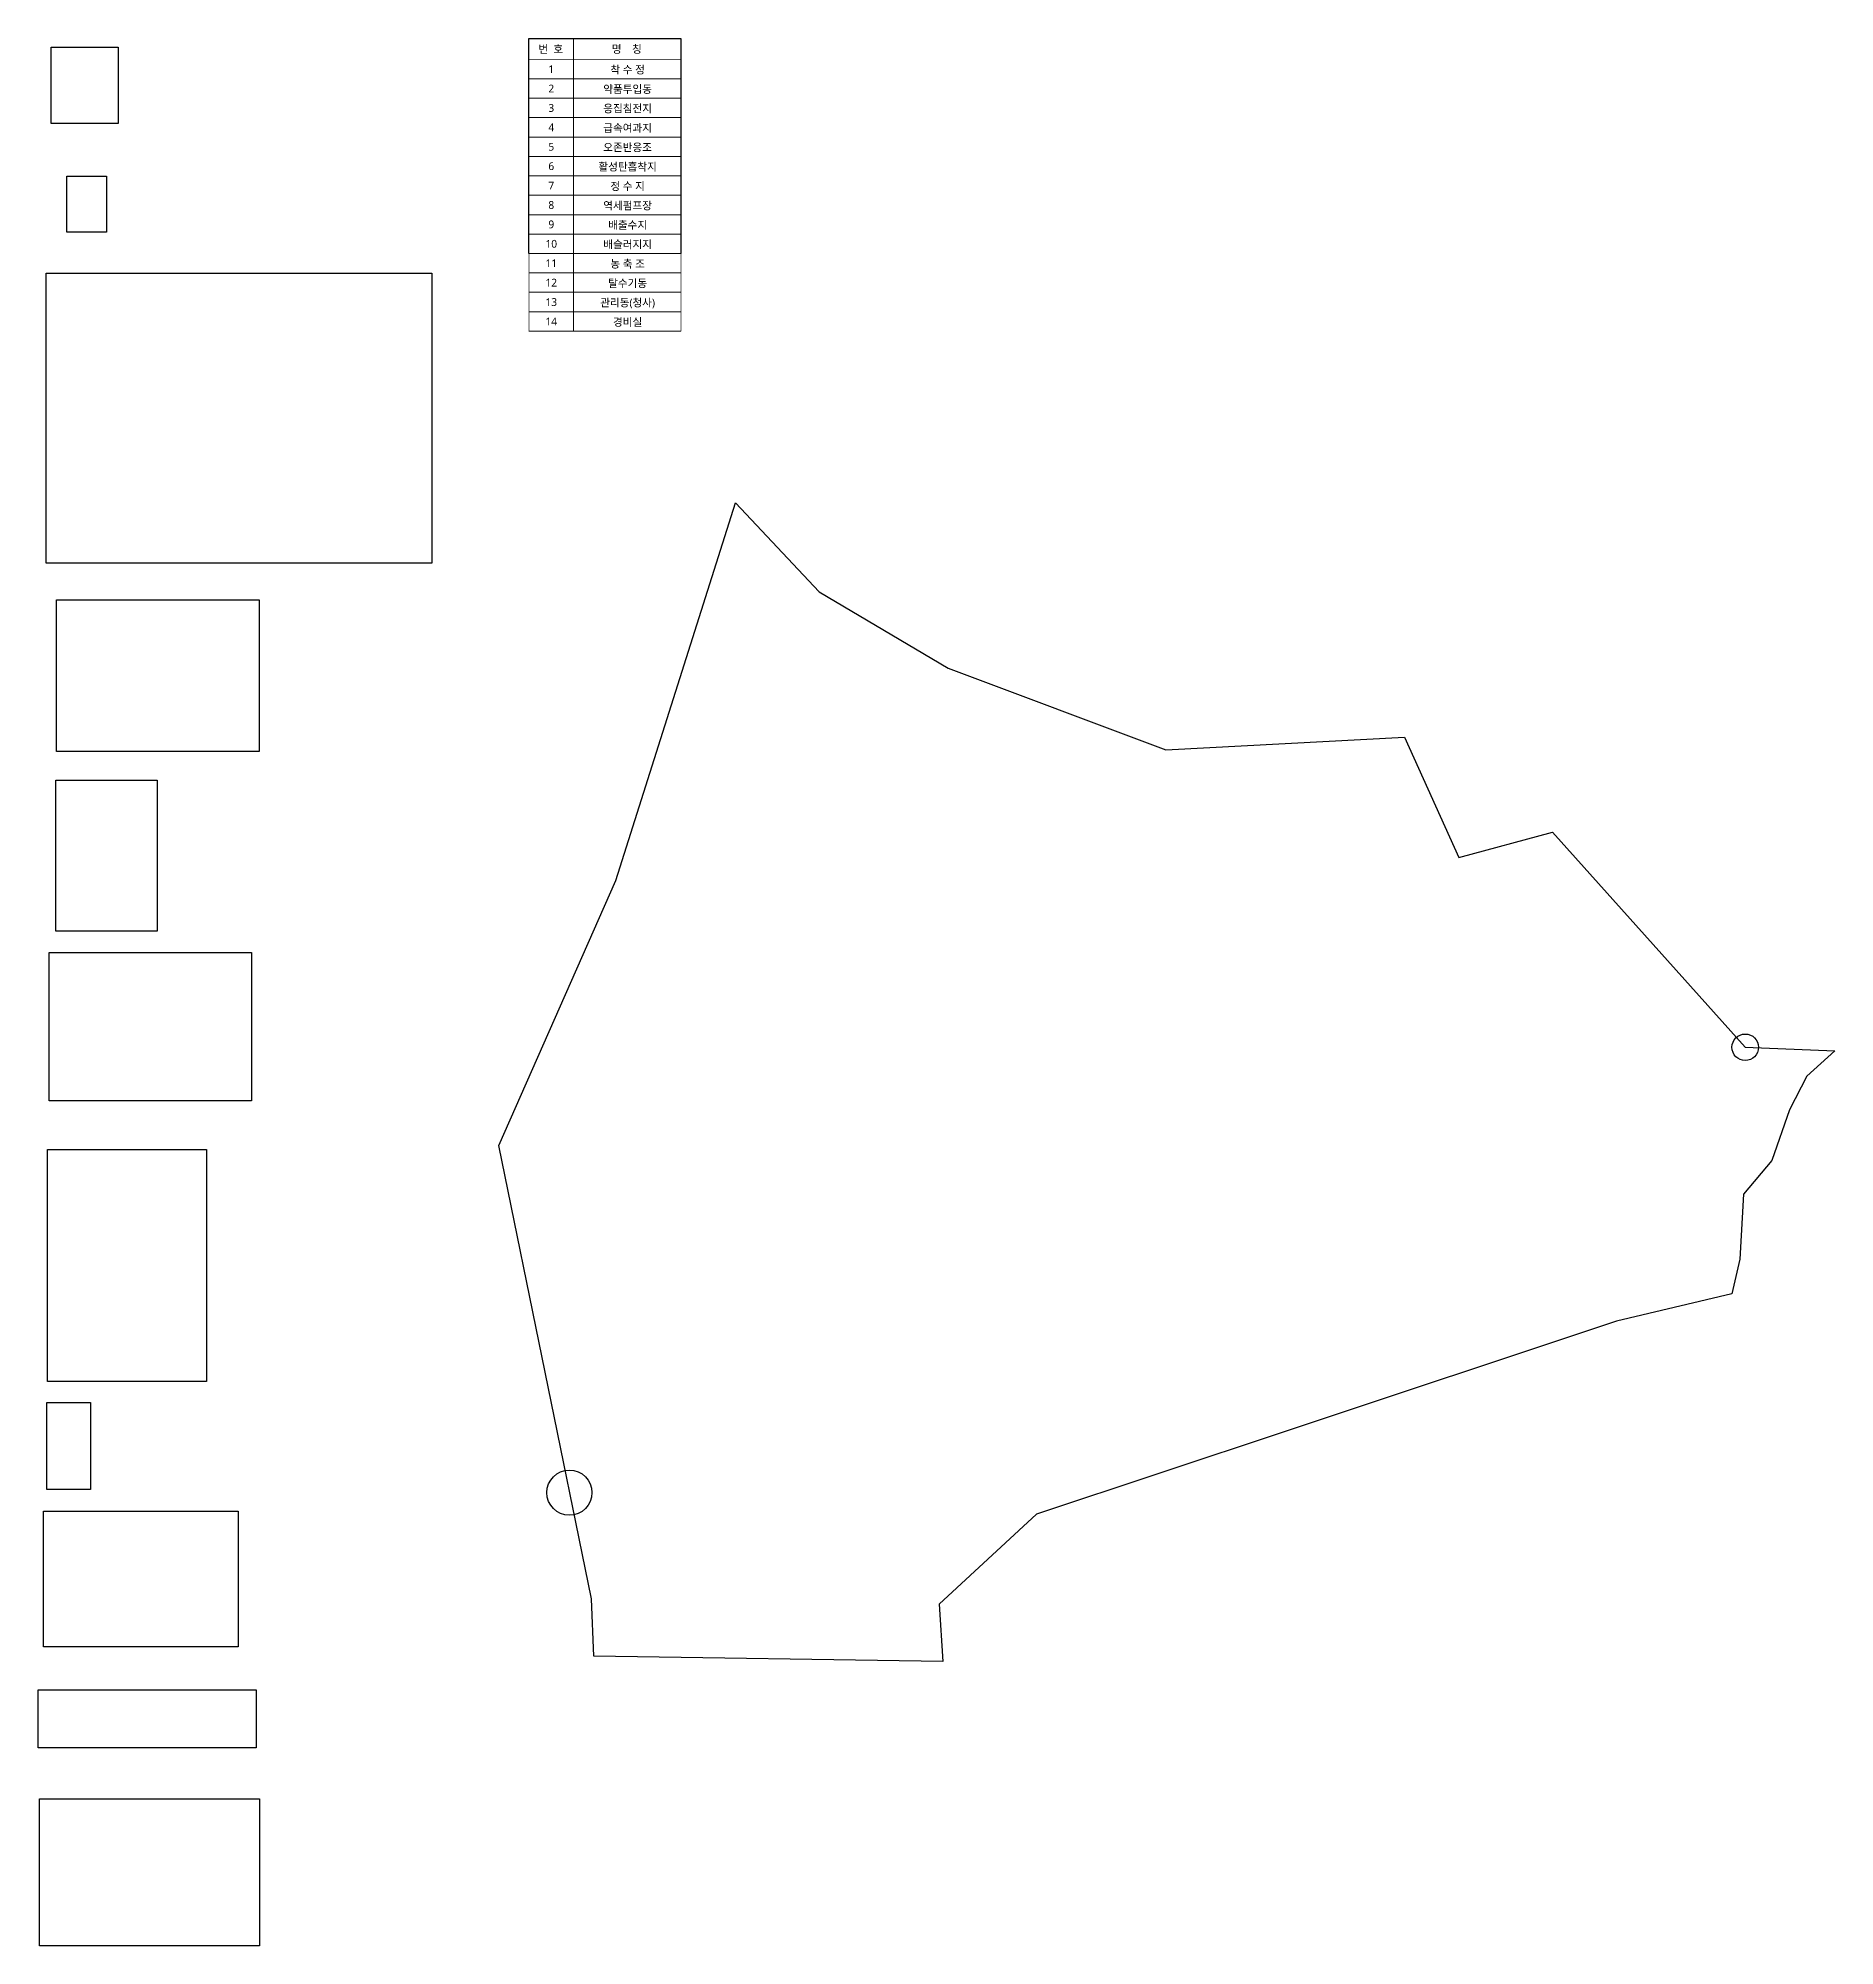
# Model space of a CAD drawing. Header units: inches. Extents: x 15 to 510, y 13 to 538.
import ezdxf
from ezdxf.enums import TextEntityAlignment as Align

# ---------------------------------------------------------------- set-up
doc = ezdxf.new("R2010")
doc.units = ezdxf.units.IN
doc.header["$MEASUREMENT"] = 0
doc.layers.add('+021', color=21, linetype='Continuous', plot=False)
doc.layers.add('+250line', color=7, linetype='Continuous', lineweight=5, true_color=0x323232)
for name, color, linetype in [('C-000 도각(울릉도)$1$BOXTEXT', 7, 'Continuous'), ('CA-ALGN-TEXT', 3, 'Continuous'), ('rec 11', 7, 'Continuous'), ('rec1', 7, 'Continuous'), ('rec13', 7, 'Continuous'), ('rec2', 7, 'Continuous'), ('rec3', 7, 'Continuous'), ('rec4', 7, 'Continuous'), ('rec5', 7, 'Continuous'), ('rec6', 7, 'Continuous'), ('rec7', 7, 'Continuous'), ('rec8', 7, 'Continuous'), ('rec9 10 12', 7, 'Continuous'), ('대지경계', 7, 'Continuous'), ('출입', 7, 'Continuous')]:
    doc.layers.add(name, color=color, linetype=linetype)
doc.styles.add('맑은 고딕', font='malgun.ttf')

msp = doc.modelspace()

# ---------------------------------------------------------------- linework, layer by layer
at = {"layer": '+021', "color": 7}
msp.add_lwpolyline([(150, 479.02), (150, 538.22), (191.85, 538.22), (191.85, 479.02)], dxfattribs=at)
at = {"layer": '+250line', "color": 7, "ltscale": 60}
msp.add_lwpolyline([(162.28, 538.22), (162.28, 457.63)], dxfattribs=at)
at = {"layer": 'CA-ALGN-TEXT', "color": 7, "lineweight": 0, "const_width": 0.214}
for points in [[(150, 457.63), (150, 538.22), (191.85, 538.22), (191.85, 457.63)], [(150, 532.48), (191.85, 532.48)], [(150, 457.63), (191.85, 457.63)]]:
    msp.add_lwpolyline(points, dxfattribs=at)
at = {"layer": 'CA-ALGN-TEXT', "color": 7, "lineweight": 0}
for points in [[(150, 527.13), (191.85, 527.13)], [(150, 521.79), (191.85, 521.79)], [(150, 516.44), (191.85, 516.44)], [(150, 511.09), (191.85, 511.09)], [(150, 505.75), (191.85, 505.75)], [(150, 500.4), (191.85, 500.4)], [(150, 495.06), (191.85, 495.06)], [(150, 489.71), (191.85, 489.71)], [(150, 484.36), (191.85, 484.36)], [(150, 479.02), (191.85, 479.02)], [(150, 473.67), (191.85, 473.67)], [(150, 468.33), (191.85, 468.33)], [(150, 462.98), (191.85, 462.98)], [(150, 457.63), (191.85, 457.63)]]:
    msp.add_lwpolyline(points, dxfattribs=at)
at = {"layer": 'rec 11', "color": 1}
msp.add_lwpolyline([(14.78, 83.47), (74.87, 83.47), (74.87, 67.48), (14.78, 67.48)], close=True, dxfattribs=at)
at = {"layer": 'rec1', "color": 1}
msp.add_lwpolyline([(18.4, 535.84), (36.85, 535.84), (36.85, 514.85), (18.4, 514.85)], close=True, dxfattribs=at)
at = {"layer": 'rec13', "color": 1}
msp.add_lwpolyline([(15.15, 53.42), (75.76, 53.42), (75.76, 12.93), (15.15, 12.93)], close=True, dxfattribs=at)
at = {"layer": 'rec2', "color": 1}
msp.add_lwpolyline([(22.72, 500.36), (33.63, 500.36), (33.63, 484.86), (22.72, 484.86)], close=True, dxfattribs=at)
at = {"layer": 'rec3', "color": 1}
msp.add_lwpolyline([(17.03, 473.63), (123.27, 473.63), (123.27, 393.77), (17.03, 393.77)], close=True, dxfattribs=at)
at = {"layer": 'rec4', "color": 1}
msp.add_lwpolyline([(19.82, 383.66), (75.64, 383.66), (75.64, 341.89), (19.82, 341.89)], close=True, dxfattribs=at)
at = {"layer": 'rec5', "color": 1}
msp.add_lwpolyline([(19.62, 333.95), (47.54, 333.95), (47.54, 292.39), (19.62, 292.39)], close=True, dxfattribs=at)
at = {"layer": 'rec6', "color": 1}
msp.add_lwpolyline([(17.83, 286.48), (73.52, 286.48), (73.52, 245.65), (17.83, 245.65)], close=True, dxfattribs=at)
at = {"layer": 'rec7', "color": 1}
msp.add_lwpolyline([(17.4, 232.21), (61.17, 232.21), (61.17, 168.36), (17.4, 168.36)], close=True, dxfattribs=at)
at = {"layer": 'rec8', "color": 1}
msp.add_lwpolyline([(17.17, 162.55), (29.18, 162.55), (29.18, 138.61), (17.17, 138.61)], close=True, dxfattribs=at)
at = {"layer": 'rec9 10 12', "color": 1}
msp.add_lwpolyline([(16.27, 132.67), (69.92, 132.67), (69.92, 95.3), (16.27, 95.3)], close=True, dxfattribs=at)
at = {"layer": '대지경계', "color": 40, "true_color": 0xf8d731}
msp.add_lwpolyline([(264, 91.25), (167.82, 92.7), (167.26, 108.49), (141.66, 233.33), (173.92, 306.31), (206.87, 410.32), (229.93, 385.86), (265.52, 364.81), (325.43, 342.32), (391.15, 345.79), (406.18, 312.7), (431.95, 319.66), (485.06, 260.4), (509.75, 259.42), (502.01, 252.41), (497.27, 243.18), (492.4, 229.23), (484.57, 219.94), (483.54, 202.06), (481.4, 192.51), (449.58, 184.94), (358.27, 154.57), (289.83, 131.81), (262.98, 106.99), (264, 91.25)], dxfattribs=at)
at = {"layer": '출입', "color": 6}
for centre, radius in [((485.06, 260.4), 3.66), ((161.13, 137.75), 6.22)]:
    msp.add_circle(centre, radius, dxfattribs=at)

# ---------------------------------------------------------------- texts
at = {"layer": 'C-000 도각(울릉도)$1$BOXTEXT', "style": '맑은 고딕'}
for s, height, p in [('번  호', 2.138, (156, 535.31)), ('명    칭', 2.138, (176.94, 535.31)), ('1', 2.14, (156.14, 529.8)), ('착 수 정', 2.138, (177.17, 529.63)), ('2', 2.14, (156.14, 524.46)), ('약품투입동', 2.138, (177.17, 524.28)), ('3', 2.14, (156.14, 519.11)), ('응집침전지', 2.138, (177.17, 518.94)), ('급속여과지', 2.138, (177.17, 513.59)), ('4', 2.14, (156.14, 513.77)), ('5', 2.14, (156.14, 508.42)), ('오존반응조', 2.138, (177.17, 508.25)), ('6', 2.14, (156.14, 503.07)), ('활성탄흡착지', 2.138, (177.17, 502.9)), ('7', 2.14, (156.14, 497.73)), ('정 수 지', 2.138, (177.17, 497.55)), ('8', 2.14, (156.14, 492.38)), ('역세펌프장', 2.138, (177.17, 492.21)), ('9', 2.14, (156.14, 487.04)), ('배출수지', 2.138, (177.17, 486.86)), ('10', 2.138, (156.14, 481.69)), ('배슬러지지', 2.138, (177.17, 481.52)), ('11', 2.138, (156.14, 476.34)), ('농 축 조', 2.138, (177.17, 476.17)), ('12', 2.138, (156.14, 471)), ('탈수기동', 2.138, (177.17, 470.82)), ('13', 2.138, (156.14, 465.65)), ('관리동(청사)', 2.138, (177.17, 465.48)), ('14', 2.138, (156.14, 460.31)), ('경비실', 2.138, (177.17, 460.13))]:
    msp.add_text(s, height=height, dxfattribs=at).set_placement(p, align=Align.MIDDLE_CENTER)

doc.saveas('drawing.dxf')
